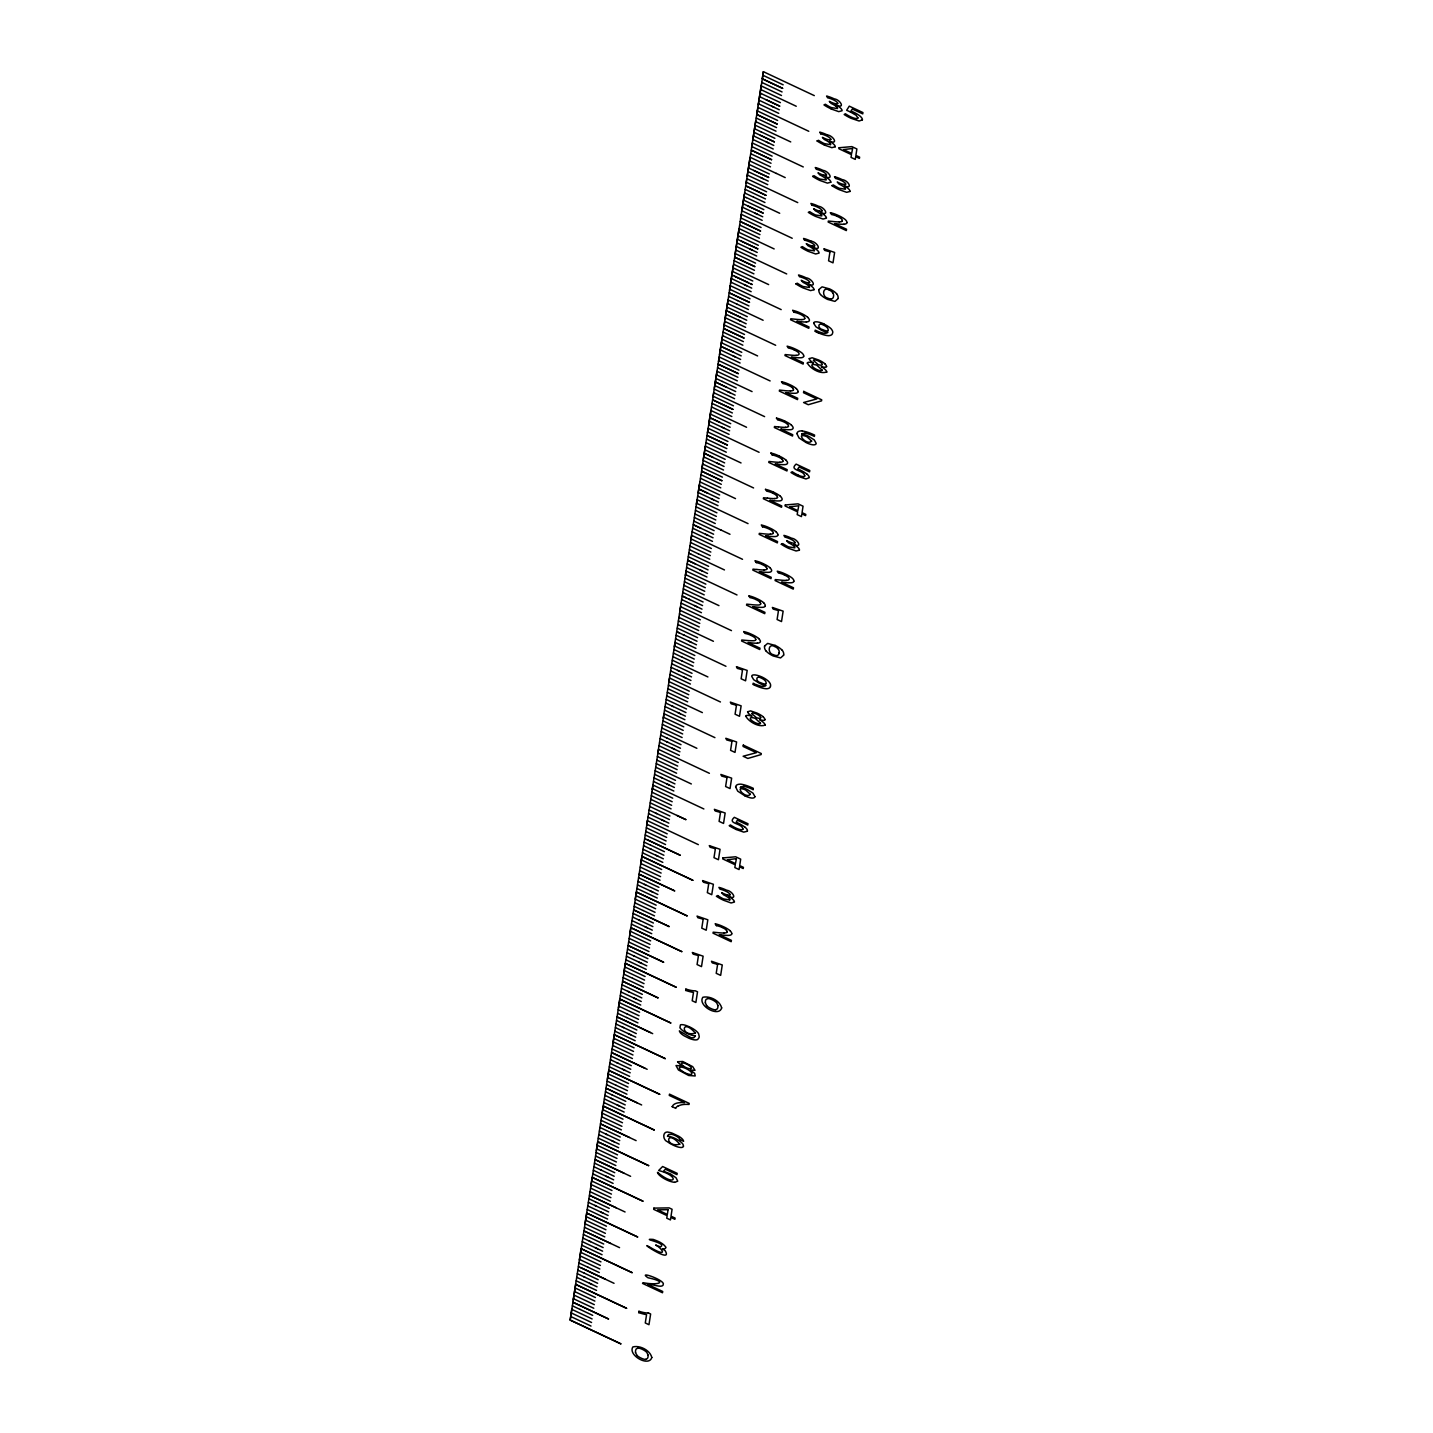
<?xml version="1.0" encoding="UTF-8"?>
<svg xmlns="http://www.w3.org/2000/svg" width="1433" height="1433" viewBox="0 0 1433 1433"><rect width="100%" height="100%" fill="white"/><g stroke="black" fill="none" stroke-linecap="round" stroke-linejoin="round"><path stroke-width="1.5" d="M683.487 1146.078L683.039 1144.394A10.085 3.081 26.9 0 0 681.821 1142.889A10.783 3.296 26.9 0 0 679.923 1141.277A9.135 2.776 26.9 0 0 676.806 1139.307A10.085 3.063 26.9 0 0 670.859 1136.817A9.726 2.973 26.9 0 0 667.42 1136.351L668.566 1134.488L671.737 1134.327A6.037 1.845 26.9 0 1 678.561 1137.677A8.204 2.508 26.9 0 1 679.833 1139.557M760.368 723.11L755.245 718.363A7.183 2.185 26.9 0 0 750.247 718.327A5.911 1.809 26.9 0 0 755.084 722.608A5.732 1.755 26.9 0 0 760.583 723.199M821.951 369.983L816.846 365.236A7.183 2.185 26.9 0 0 811.83 365.218A5.911 1.809 26.9 0 0 816.667 369.481A5.732 1.755 26.9 0 0 822.166 370.09M813.729 323.392L815.968 326.831L821.485 330.271A8.956 2.723 26.9 0 0 827.916 332.259A16.444 5.015 26.9 0 1 825.139 333.244M754.94 796.641L752.97 793.112L747.166 789.458A9.261 2.83 26.9 0 0 740.467 787.434M745.841 716.375C749.119 721.981 758.935 727.534 764.989 725.116M807.424 363.248C810.702 368.854 820.518 374.407 826.572 371.989M735.541 786.735L737.726 791.159L744.945 795.87M796.838 433.518L799.023 437.943L806.26 442.654A10.21 3.117 26.9 0 0 813.102 444.857A12.843 3.923 26.9 0 0 816.183 443.388L814.266 439.895L808.481 436.223A9.744 2.973 26.9 0 0 801.764 434.217M742.885 829.008C742.007 822.757 726.728 824.118 734.323 817.329L747.972 823.742L747.757 825.068L737.368 820.178L736.204 822.255M804.683 475.81C803.806 469.54 788.49 470.92 796.121 464.113L809.77 470.526L809.555 471.869L799.166 466.979L797.787 468.949L799.775 469.827A12.27 3.744 26.9 0 1 806.779 473.983M857.848 117.846L856.128 115.285L850.271 111.899M753.149 789.547L753.292 788.329A18.969 5.786 26.9 0 0 740.986 784.173A22.05 6.717 26.9 0 0 735.81 786.86M581.117 1248.68L579.362 1259.965M597.74 1141.994L592.259 1177.389L643.148 1201.284L592.259 1177.424L584.897 1224.301M592.151 1177.353L590.754 1186.417M637.613 1236.948L586.742 1213.07L573.164 1300.018M630.807 927.67L629.75 934.531M647.465 820.751L635.267 898.849M692.838 880.274L641.948 856.379L640.802 863.185M646.659 825.265L647.376 820.661M636.431 892.078L687.303 915.974L636.431 892.043L623.892 972.416M652.176 789.601L658.481 749.638M657.711 753.937L663.998 713.974M663.228 718.255L669.516 678.311M668.745 682.592L675.05 642.629M674.28 646.928L680.568 606.965M679.797 611.264L686.085 571.301M685.314 575.582L691.602 535.637M690.831 539.919L702.689 464.059M696.366 504.255L697.065 499.651M701.883 468.591L713.688 392.964M707.4 432.909L708.117 428.306L759.096 452.291M712.918 397.246L719.223 357.283M718.452 361.582L724.74 321.619M723.97 325.918L730.257 285.955M729.487 290.236L735.774 250.291M735.004 254.572L741.309 214.61M740.539 218.909L746.826 178.946M746.056 183.245L752.343 143.282M751.573 147.563L757.86 107.618M757.896 107.385L756.749 114.156M763.431 71.74L762.266 78.493M596.271 1150.753L603.257 1106.33M601.806 1115.089L608.774 1070.648M607.323 1079.425L614.309 1034.984M612.84 1043.743L619.826 999.32M618.357 1008.08L625.343 963.657M698.14 492.791L699.501 483.978M703.298 459.366L705.358 446.147M708.833 423.702L710.875 410.465L746.557 427.267M714.351 388.038L716.733 372.634M719.509 354.65L722.25 336.97M725.044 318.986L727.785 301.288M730.561 283.322L733.302 265.624M736.078 247.658L738.819 229.961M741.595 211.977L744.336 194.297M747.13 176.313L749.871 158.615M752.647 140.649L755.728 120.766M758.164 104.985L761.245 85.12M570.316 1319.148L575.726 1284.165M571.821 1308.759L570.173 1320.044L621.062 1343.939L570.065 1320.044M763.395 71.955L757.914 107.35L808.785 131.281M685.691 990.454L685.888 989.2M638.778 1312.664L638.975 1311.392M752.988 684.455L753.185 683.219A9.995 3.045 26.9 0 0 754.51 683.846L754.869 684.007M815.019 331.381L815.216 330.145A9.995 3.045 26.9 0 0 816.541 330.772L818.153 331.471A11.446 3.493 26.9 0 0 825.39 333.423M695.363 1036.095L693.769 1037.797L691.172 1037.779L679.332 1030.936L680.388 1032.888A8.329 2.544 26.9 0 0 684.24 1035.88L689.058 1038.298A10.497 3.188 26.9 0 0 695.668 1039.928L696.599 1039.839A16.068 4.89 26.9 0 0 697.746 1039.409L698.928 1037.868A53.003 16.157 26.9 0 0 699.214 1036.435L698.605 1033.748A12.736 3.887 26.9 0 0 697.728 1032.512A10.801 3.296 26.9 0 0 689.578 1026.888L686.676 1025.688A9.619 2.938 26.9 0 0 684.132 1024.935A10.694 3.26 26.9 0 0 682.627 1024.685A10.282 3.135 26.9 0 0 680.406 1024.882L679.941 1027.748A9.995 3.045 26.9 0 0 681.141 1029.234A10.55 3.224 26.9 0 0 683.022 1030.846A9.1 2.776 26.9 0 0 686.138 1032.817A10.497 3.206 26.9 0 0 687.947 1033.73A9.476 2.884 26.9 0 0 695.381 1035.719M830.585 144.643L824.333 143.64M729.827 899.942L723.558 898.939A12.664 3.851 26.9 0 1 717.718 895.571M838.18 298.548L834.973 301.396L827.558 299.407A9.386 2.866 26.9 0 1 820.607 294.589M783.779 655.096L780.573 657.926L773.157 655.956A9.386 2.866 26.9 0 1 766.207 651.137M818.834 289.591L822.058 286.851L829.528 288.875A9.297 2.83 26.9 0 1 836.514 293.658M764.452 646.14L767.658 643.399L775.128 645.405M824.333 145.02L831.839 147.671L835.206 146.775M830.782 182.224L827.414 183.119L819.909 180.468A15.584 4.747 26.9 0 1 812.636 176.402M813.998 289.699L810.63 290.594L803.125 287.943A15.584 4.747 26.9 0 1 795.87 283.877M850.02 191.413L846.67 192.327L839.147 189.658A15.584 4.747 26.9 0 1 831.892 185.609M799.381 550.218L796.067 550.971L788.544 548.32A15.584 4.747 26.9 0 1 781.29 544.253M862.469 119.853L859.101 120.999L851.095 118.312A16.229 4.944 26.9 0 1 844.162 114.497L845.416 113.78A13.488 4.102 26.9 0 0 851.13 117.022A7.272 2.221 26.9 0 0 858.045 117.936M747.453 831.212L743.745 832.125L736.132 829.492M809.376 358.608L812.171 357.784L818.548 359.952A10.067 3.063 26.9 0 1 824.871 363.713M747.793 711.735L750.587 710.893L756.964 713.061A10.067 3.063 26.9 0 1 763.287 716.822M852.617 148.566L851.65 153.421L843.482 149.587L852.456 148.495M736.419 858.743L735.451 863.597L727.283 859.764L736.257 858.672M817.132 140.936L818.512 140.273A12.664 3.851 26.9 0 0 824.333 143.605M812.708 176.384L814.087 175.722A12.664 3.851 26.9 0 0 819.909 179.053L826.178 180.003A5.983 1.827 26.9 0 0 824.674 177.728A8.598 2.615 26.9 0 0 819.837 174.933L817.992 172.82L819.945 173.733A8.096 2.472 26.9 0 0 823.939 175.166M831.946 185.591L833.343 184.929A12.664 3.851 26.9 0 0 839.147 188.26L845.434 189.21A5.983 1.827 26.9 0 0 843.93 186.935A8.598 2.615 26.9 0 0 839.093 184.123L837.248 182.027L839.201 182.94A8.096 2.472 26.9 0 0 843.195 184.355M795.924 283.859L797.303 283.197A12.664 3.851 26.9 0 0 803.125 286.546L809.412 287.478A5.983 1.827 26.9 0 0 807.907 285.203A8.598 2.615 26.9 0 0 803.071 282.408L801.226 280.295L803.161 281.208A8.096 2.472 26.9 0 0 807.155 282.641M781.343 544.235L782.723 543.573A12.664 3.851 26.9 0 0 788.544 546.904L794.831 547.854A5.983 1.827 26.9 0 0 793.327 545.579A8.598 2.615 26.9 0 0 788.49 542.785L786.645 540.671L788.58 541.584A8.096 2.472 26.9 0 0 792.592 543.017A5.105 1.558 26.9 0 0 794.778 542.659M717.736 895.571L716.357 896.234A15.584 4.747 26.9 0 0 723.558 900.246L731.081 902.969L734.43 902.074A8.688 2.651 26.9 0 0 728.752 896.485M715.569 1009.763L717.27 1008.922A48.883 14.885 26.9 0 0 717.897 1005.536M789.655 506.798L798.772 505.795L797.823 510.65L789.655 506.816M707.884 998.55L706.2 999.249A45.48 13.864 26.9 0 0 705.43 1002.849M638.025 1348.131L636.342 1348.829A45.48 13.864 26.9 0 0 635.571 1352.412M831.05 299.031L832.036 298.798A29.054 8.849 26.9 0 0 833.487 296.398A28.445 8.67 26.9 0 0 832.985 292.959M645.71 1359.344L647.411 1358.502A48.883 14.885 26.9 0 0 648.038 1355.116M674.603 1182.386L677.737 1181.186L676.071 1177.801L670.501 1173.914L663.407 1171.263L665.431 1169.221L676.967 1174.63L677.182 1173.34L662.619 1166.516L658.643 1170.528C680.084 1175.776 676.125 1187.885 657.729 1172.516M796.999 321.297L799.596 321.583A53.97 16.444 26.9 0 0 806.457 321.977M785.696 392.606L788.293 392.893M777.743 464.256L775.146 463.97L787.165 469.648L786.95 470.973L768.787 462.447L768.948 461.462L772.871 461.856A78.385 23.877 26.9 0 0 780.018 462.322M772.333 500.565L769.736 500.278L781.737 505.956L781.54 507.282L763.377 498.756L763.52 497.77L767.461 498.147M768.124 536.175L765.527 535.888L777.528 541.567L777.331 542.892L759.168 534.366L759.311 533.381L763.252 533.757A78.385 23.877 26.9 0 0 770.399 534.24M752.916 606.678L755.513 606.947A53.97 16.444 26.9 0 0 762.374 607.341A16.121 4.908 26.9 0 0 765.329 605.801M719.384 934.692L721.981 934.979A53.97 16.444 26.9 0 0 728.842 935.373A16.121 4.908 26.9 0 0 731.797 933.832M778.441 426.927L774.501 426.532L774.357 427.518L792.521 436.044L792.718 434.718L780.698 429.076L783.296 429.327A53.97 16.444 26.9 0 0 790.174 429.721A16.121 4.908 26.9 0 0 793.112 428.18A10.138 3.081 26.9 0 0 791.321 425.064M756.929 569.528L753.006 569.134L752.844 570.119L771.008 578.645L771.223 577.32L759.203 571.677L761.801 571.928A53.97 16.444 26.9 0 0 768.661 572.322A16.121 4.908 26.9 0 0 771.617 570.782A10.138 3.081 26.9 0 0 769.808 567.665M836.353 105.182C845.864 109.177 840.06 99.432 834.239 98.859A14.76 4.496 26.9 0 0 826.59 96.047L827.611 97.802A11.106 3.385 26.9 0 1 833.021 99.647A5.23 1.594 26.9 0 1 837.947 103.552M820.679 212.586C830.209 216.58 824.369 206.854 818.565 206.28A14.76 4.496 26.9 0 0 810.917 203.45L811.92 205.206M813.299 247.533C822.793 251.527 816.989 241.783 811.185 241.21M728.698 896.521C738.228 900.515 732.388 890.789 726.585 890.198A14.76 4.496 26.9 0 0 718.936 887.385L719.957 889.123A11.106 3.385 26.9 0 1 725.367 890.986A5.23 1.594 26.9 0 1 730.293 894.873M818.279 332.832L817.043 332.313M755.89 684.455L756.122 684.544A11.446 3.493 26.9 0 0 763.359 686.497M679.941 1139.611L683.648 1141.205L682.896 1139.683A8.562 2.615 26.9 0 0 678.669 1136.226L672.059 1133.127A9.798 2.991 26.9 0 0 669.211 1132.339C662.404 1130.118 662.189 1139.772 667.456 1141.743A10.138 3.081 26.9 0 0 670.16 1143.552L673.385 1145.254A10.228 3.117 26.9 0 0 681.678 1147.475A13.04 3.977 26.9 0 0 683.469 1146.078M744.981 827.181A12.27 3.744 26.9 0 0 737.977 823.061L736.777 822.506M754.904 685.332L756.248 685.905A15.781 4.818 26.9 0 0 766.798 688.771A23.949 7.29 26.9 0 0 770.524 686.228M829.17 290.003C822.363 285.991 821.682 297.15 827.826 298.171A4.514 1.379 26.9 0 0 831.068 299.031M774.787 646.552C767.998 642.521 767.282 653.717 773.426 654.72A4.514 1.379 26.9 0 0 776.686 655.58L777.635 655.347A29.054 8.849 26.9 0 0 779.086 652.946M831.212 107.618L837.499 108.532A5.983 1.827 26.9 0 0 835.994 106.257M816.505 332.062L815.52 331.614M754.475 685.135L753.489 684.687M831.212 108.98L838.735 111.631L842.085 110.735A8.688 2.651 26.9 0 0 836.406 105.146M849.984 111.756L846.652 110.287L849.285 106.149L862.935 112.562L862.738 113.888L852.33 109.015L850.969 110.986L852.957 111.864A12.27 3.744 26.9 0 1 859.943 116.001A10.425 3.171 26.9 0 1 862.326 119.781M782.06 91.945L761.765 82.38M781.504 95.509L761.228 85.944M760.672 89.509L796.246 106.257M761.407 93.682L760.117 93.073L780.412 102.639M759.562 96.656L779.857 106.203L765.956 99.647M771.724 106.185L779.301 109.786M776.543 127.609L756.248 118.043M775.987 131.173L755.693 121.608M755.155 125.19L790.729 141.921M754.6 128.755L760.977 131.782M754.045 132.32L774.339 141.885M766.207 141.849L773.784 145.45M771.026 163.272L750.731 153.725M770.47 166.855L750.176 157.29M749.62 160.854L776.328 173.429M776.346 173.393L785.212 177.602M749.065 164.419L769.36 173.984M748.528 167.983L768.822 177.513L753.633 170.42M760.672 177.513L768.249 181.113M765.491 198.954L745.214 189.389M753.579 197.145L764.935 202.519M744.103 196.518L746.342 197.611M779.695 213.266L746.36 197.575M743.548 200.083L763.843 209.648M742.993 203.647L763.287 213.177L748.116 206.083M755.155 213.195L762.732 216.777M759.974 234.618L739.679 225.053M759.418 238.183L739.141 228.617M738.586 232.182L774.16 248.93M738.031 235.746L758.326 245.312M737.476 239.329L757.77 248.84M741.309 241.156L757.77 248.876M749.638 248.858L757.215 252.459M754.457 270.282L734.162 260.716M753.901 273.846L733.606 264.281M733.069 267.864L768.643 284.594M732.514 271.428L752.791 280.993M731.958 274.993L748.456 282.731M734.52 276.229L752.235 284.558L750.982 283.913M744.121 284.522L751.698 288.123M737.565 300.572L748.94 305.946M737.01 304.154L748.384 309.528M727.534 303.527L763.126 320.276M726.979 307.092L747.274 316.657M726.441 310.656L740.413 317.212M728.985 311.892L746.718 320.222M738.586 320.186L746.163 323.786M743.405 341.627L723.128 332.062M742.849 345.192L722.572 335.627M722.017 339.191L757.609 355.939M721.462 342.756L741.757 352.321M720.906 346.32L733.624 352.285M722.196 346.965L741.201 355.886M733.069 355.868L740.646 359.45M737.888 377.291L717.593 367.726M737.332 380.856L717.055 371.29M716.5 374.855L752.074 391.603M715.945 378.419L722.322 381.465M727.552 391.531L735.129 395.132M732.37 412.955L712.076 403.389M731.815 416.519L711.52 406.954M710.428 414.101L730.705 423.666M709.872 417.666L720.047 422.448M709.872 417.702L730.149 427.231M722.017 427.195L729.612 430.796M726.836 448.619L706.559 439.071M726.298 452.201L706.003 442.636M705.448 446.2L741.04 462.949M704.893 449.765L725.188 459.33M716.5 462.859L724.077 466.459M721.318 484.3L701.042 474.735M720.763 487.865L700.486 478.3M699.931 481.864L735.505 498.612M699.376 485.429L705.753 488.456M710.983 498.541L718.56 502.123M715.801 519.964L695.507 510.399M715.246 523.529L694.969 513.963M694.414 517.528L721.121 530.12M721.121 530.085L729.988 534.276M693.859 521.093L714.136 530.658M700.952 528.293L693.303 524.711L713.598 534.222M705.466 534.204L713.043 537.805M710.284 555.628L689.99 546.063M698.355 553.819L709.729 559.192M688.879 553.21L691.136 554.302M724.471 569.94L691.136 554.266M688.342 556.774L708.619 566.34M692.891 562.739L687.786 560.339L695.435 563.957M699.931 569.868L707.526 573.469M704.749 591.292L684.472 581.744M704.212 594.874L683.917 585.309M683.362 588.873L718.954 605.622M682.807 592.438L703.101 602.003M686.102 597.812L682.269 596.003L689.9 599.639M694.414 605.532L701.991 609.132M699.232 626.973L678.955 617.408M698.677 630.538L678.4 620.973M677.845 624.537L713.419 641.285M677.29 628.102L697.584 637.667M679.296 632.867L676.734 631.666L684.383 635.303M688.897 641.214L696.474 644.796M682.341 657.263L693.715 662.637M681.786 660.828L693.16 666.202M672.328 660.201L707.902 676.949M671.772 663.766L692.049 673.331M671.217 667.348L678.866 670.966M683.38 676.878L690.957 680.478M688.198 698.301L667.903 688.736M687.643 701.865L667.348 692.3M666.793 695.883L702.385 712.613M666.255 699.447L686.532 709.013M665.7 703.012L673.349 706.63M677.845 712.541L685.422 716.142M682.663 733.965L662.386 724.417M682.126 737.547L661.831 727.982M661.276 731.546L696.868 748.295M660.72 735.111L667.097 738.138M660.165 738.676L667.814 742.312M672.328 748.205L679.905 751.806M677.146 769.646L656.869 760.081M676.591 773.211L656.314 763.646M655.759 767.21L691.333 783.958M655.203 770.775L675.498 780.34M654.648 774.339L662.297 777.976M666.811 783.887L674.388 787.469M671.629 805.31L651.334 795.745M671.074 808.875L650.779 799.309M650.242 802.874L685.816 819.622M676.949 815.431L685.816 819.586M649.686 806.439L669.963 816.004M649.131 810.021L656.78 813.639M661.294 819.551L668.871 823.151M666.112 840.974L645.817 831.409M665.557 844.539L645.262 834.973M644.707 838.556L680.299 855.286L646.964 839.613M644.169 842.12L650.546 845.148M643.614 845.685L651.263 849.303M655.759 855.214L663.336 858.815M660.577 876.638L640.3 867.09M660.022 880.22L639.745 870.655M639.19 874.22L674.782 890.932L639.19 874.255M638.634 877.784L658.929 887.349M638.079 881.349L645.728 884.985M650.242 890.878L657.819 894.479M655.06 912.319L634.765 902.754M643.148 910.51L654.505 915.884M633.117 913.448L653.412 923.013M632.562 917.013L640.211 920.649M644.725 926.56L652.302 930.142M649.543 947.983L629.248 938.418M648.988 951.548L628.693 941.983M627.6 949.112L647.877 958.677M627.045 952.694L634.694 956.313M639.208 962.224L646.785 965.824M632.652 978.273L644.026 983.647M643.471 987.212L623.176 977.646M622.065 984.793L642.36 994.359M621.528 988.358L629.177 991.976M633.673 997.887L641.25 1001.488M627.135 1013.937L638.491 1019.311M626.579 1017.502L637.936 1022.893M650.475 1032.548L617.104 1016.893L652.696 1033.641M616.548 1020.457L636.843 1030.022M615.993 1024.022L623.642 1027.658M628.156 1033.551L635.733 1037.152M632.974 1054.993L612.679 1045.427M632.419 1058.557L612.142 1048.992M644.957 1068.23L611.586 1052.556L647.161 1069.305M611.031 1056.121L631.326 1065.686M610.476 1059.686L618.125 1063.322M622.639 1069.233L630.215 1072.815M616.083 1085.283L627.457 1090.656M626.902 1094.221L606.607 1084.656M637.201 1102.855L606.069 1088.22L641.644 1104.968M605.514 1091.785L611.891 1094.83M604.959 1095.367L612.607 1098.986M617.121 1104.897L624.698 1108.497M621.922 1126.32L601.645 1116.755M621.385 1129.885L601.09 1120.319M600.534 1123.902L629.463 1137.48M600.534 1123.938L636.127 1140.632M599.979 1127.466L620.274 1137.032M599.442 1131.031L607.09 1134.649M611.586 1140.561L619.163 1144.161M616.405 1161.984L596.128 1152.437M615.85 1165.566L595.573 1156.001M623.946 1173.143L595.017 1159.566L630.61 1176.314M594.462 1163.13L614.757 1172.696M593.907 1166.695L601.555 1170.331M606.069 1176.224L613.646 1179.825M610.888 1197.666L590.593 1188.1M610.333 1201.23L590.056 1191.665M616.208 1207.804L589.482 1195.265L625.075 1211.978M588.945 1198.794L595.322 1201.821M588.39 1202.359L596.038 1205.995M600.552 1211.906L608.129 1215.489M605.371 1233.329L585.076 1223.764M604.816 1236.894L584.521 1227.329M583.965 1230.893L619.558 1247.641M583.965 1230.929L610.691 1243.486M583.41 1234.494L603.705 1244.023M582.873 1238.04L590.521 1241.659M595.017 1247.57L602.612 1251.17M599.836 1268.993L579.559 1259.428M587.924 1267.184L599.299 1272.558M578.448 1266.575L614.041 1283.305M577.893 1270.175L584.288 1273.167M577.356 1273.704L584.986 1277.322M589.5 1283.234L597.077 1286.834M594.319 1304.657L574.042 1295.11M593.764 1308.239L573.469 1298.71M572.376 1305.839L580.025 1309.422M571.821 1309.368L592.116 1318.933M763.323 71.65L814.302 95.617M762.875 75.25L783.17 84.816M759.006 100.22L774.232 107.403M758.469 103.785L778.746 113.35M757.358 110.914L777.635 120.479M760.977 131.746L774.877 138.32M760.421 135.311L774.339 141.849M753.489 135.884L768.715 143.067M752.934 139.449L773.229 149.014M752.379 143.013L803.268 166.945M751.841 146.578L772.118 156.143M747.972 171.548L763.198 178.731M747.417 175.113L767.712 184.678M746.862 178.677L797.751 202.608M746.306 182.26L766.601 191.807M766.046 195.354L745.769 185.824L766.046 195.39M744.658 192.953L753.561 197.181M742.455 207.212L757.681 214.413M741.9 210.794L762.177 220.342M741.345 214.359L792.216 238.272M740.789 217.923L761.084 227.489M736.92 242.893L752.146 250.076M736.365 246.458L756.66 256.023M735.828 250.023L786.699 273.954M735.272 253.587L755.549 263.153M734.717 257.152L755.012 266.681L734.717 257.188M731.403 278.557L746.629 285.74M730.848 282.122L751.143 291.687M730.293 285.686L781.182 309.618M729.755 289.251L750.032 298.816M796.999 321.332L809 326.975L808.803 328.3L790.64 319.774L790.783 318.789L794.724 319.165A78.385 23.877 26.9 0 0 801.871 319.649M749.495 302.345L729.2 292.816L749.477 302.381M728.645 296.398L737.565 300.608M728.089 299.963L737.01 304.19M725.886 314.221L741.112 321.404M725.331 317.786L745.626 327.351M724.776 321.35L775.665 345.281M724.22 324.933L744.515 334.48M720.369 349.885L735.595 357.086M719.814 353.467L740.091 363.015M719.259 357.032L770.13 380.945M718.703 360.597L738.998 370.162M785.696 392.642L797.697 398.284L797.5 399.61L779.337 391.084L779.498 390.098L783.421 390.493A78.385 23.877 26.9 0 0 790.568 390.958M718.148 364.161L738.443 373.691L718.148 364.197M722.322 381.429L736.222 387.985M726.836 387.376L715.389 382.002L735.684 391.549M714.834 385.567L730.06 392.749M714.279 389.131L734.574 398.696M713.741 392.696L764.613 416.627M713.186 396.26L733.463 405.826M709.317 421.23L724.543 428.413M708.762 424.795L729.057 434.36M707.669 431.924L727.946 441.489M713.258 457.521L704.355 453.33L724.632 462.895M703.8 456.894L719.026 464.077M703.245 460.459L723.522 470.024M702.689 464.023L753.579 487.954M702.134 467.606L722.429 477.153M705.77 488.42L719.671 494.994M707.741 493.185L698.82 488.993L719.115 498.559M698.265 492.558L713.509 499.759M697.728 496.14L718.005 505.688M697.172 499.705L748.044 523.618M696.617 503.27L716.912 512.835M696.062 506.834L716.357 516.399M692.748 528.24L707.974 535.423M692.193 531.804L712.488 541.369M691.655 535.369L742.527 559.3M691.1 538.933L711.377 548.499M690.545 542.498L710.822 552.063M689.434 549.627L698.355 553.855M694.163 563.33L708.063 569.904M687.231 563.903L702.457 571.086M686.676 567.468L706.971 577.033M686.12 571.033L737.01 594.964M685.565 574.597L705.86 584.162M752.916 606.696L764.935 612.339L764.72 613.664L746.557 605.138L746.718 604.153L750.641 604.547A78.385 23.877 26.9 0 0 757.788 605.013A13.703 4.174 26.9 0 0 760.798 603.866M685.028 578.162L705.305 587.727M688.646 598.994L702.546 605.568M681.714 599.567L696.94 606.75M681.159 603.132L701.436 612.697M680.603 606.696L731.475 630.627M680.048 610.279L700.343 619.826M679.493 613.843L699.788 623.409M683.129 634.676L697.029 641.232M676.179 635.231L691.423 642.432M675.642 638.813L695.919 648.361M675.086 642.378L725.958 666.291M674.531 645.943L694.826 655.508M673.976 649.507L694.271 659.073M673.42 653.072L682.341 657.299M672.865 656.636L681.786 660.864M677.594 670.339L691.512 676.895M670.662 670.913L685.888 678.096M670.107 674.477L690.401 684.043M669.569 678.042L720.441 701.973M669.014 681.606L689.291 691.172M668.459 685.171L688.736 694.736M672.077 706.003L685.977 712.577M665.145 706.612L680.37 713.759M664.59 710.141L684.884 719.706M664.034 713.706L714.924 737.637M663.479 717.27L683.774 726.836M662.942 720.835L683.219 730.4M667.115 738.102L681.015 744.676M666.56 741.667L680.46 748.241M659.61 742.276L674.853 749.423M659.073 745.805L679.349 755.37M658.517 749.369L709.389 773.301M657.962 752.952L678.257 762.499M657.407 756.517L677.702 766.082M661.043 777.349L674.943 783.905M654.093 777.94L669.336 785.105M653.555 781.487L673.832 791.034M703.872 808.964L653 785.051L647.465 820.715L698.355 844.646M652.445 788.616L672.722 798.181M651.89 792.18L672.184 801.746M655.508 813.013L669.426 819.569M648.576 813.622L663.801 820.769M648.021 817.15L668.315 826.716M646.928 824.28L667.205 833.845M646.373 827.844L666.65 837.409M650.546 845.112L664.446 851.686M649.991 848.676L663.891 855.25M643.059 849.285L658.284 856.432M642.503 852.814L662.798 862.379M641.948 856.415L692.838 880.31M641.393 859.943L661.688 869.509M640.856 863.508L661.132 873.073M644.474 884.34L658.374 890.914M637.524 884.949L652.767 892.096M636.986 888.478L657.263 898.043M635.876 895.625L656.171 905.172M719.384 934.728L731.403 940.37L731.188 941.696L713.025 933.17L713.186 932.184L717.109 932.561A78.385 23.877 26.9 0 0 724.256 933.044M635.321 899.19L655.615 908.755M634.228 906.319L643.13 910.546M638.957 920.022L652.857 926.578M632.007 920.613L647.232 927.778M631.469 924.16L651.746 933.707M630.359 931.289L650.636 940.854M629.804 934.853L650.098 944.419M633.422 955.686L647.322 962.242M626.49 956.295L641.715 963.442M625.934 959.823L646.229 969.389M624.842 966.953L645.119 976.518M624.286 970.517L644.563 980.082M623.731 974.082L632.652 978.309M627.905 991.349L641.805 997.923M620.973 991.958L636.198 999.106M620.417 995.487L640.712 1005.052M619.307 1002.616L639.602 1012.182M618.769 1006.181L639.046 1015.746M618.214 1009.763L627.117 1013.973M617.659 1013.328L626.561 1017.537M622.388 1027.013L636.288 1033.587M615.438 1027.622L630.681 1034.769M614.9 1031.151L635.177 1040.716M613.79 1038.298L634.085 1047.845M613.234 1041.863L633.529 1051.428M616.871 1062.695L630.771 1069.251M609.921 1063.286L625.146 1070.451M609.365 1066.833L629.66 1076.38M684.222 1102.443L669.283 1095.421L669.48 1094.131L689.201 1103.392L689.04 1104.449A51.875 15.799 26.9 0 0 677.952 1106.276M608.273 1073.962L628.55 1083.527M672.095 1106.634L675.785 1108.372A42.865 13.058 26.9 0 1 677.666 1106.115M607.717 1077.526L628.012 1087.092M607.162 1081.091L616.083 1085.318M611.891 1094.794L625.791 1101.35M611.336 1098.359L625.236 1104.915M604.404 1098.968L619.629 1106.115M603.848 1102.496L624.143 1112.062M602.756 1109.626L623.033 1119.191M602.2 1113.19L622.477 1122.755M605.819 1134.022L619.719 1140.596M598.869 1134.631L614.112 1141.779M598.331 1138.16L618.626 1147.726M597.221 1145.289L617.516 1154.855M596.665 1148.854L616.96 1158.419M600.302 1169.686L614.202 1176.26M593.352 1170.295L608.595 1177.442M592.814 1173.824L613.091 1183.389M591.704 1180.971L611.998 1190.518M591.148 1184.536L611.443 1194.101M595.322 1201.785L609.222 1208.359M594.785 1205.368L608.685 1211.924M587.835 1205.959L603.06 1213.124M587.279 1209.506L607.574 1219.053M586.724 1213.106L637.613 1236.984M586.187 1216.635L606.464 1226.2M585.631 1220.2L605.926 1229.765M589.25 1241.032L603.15 1247.588M582.317 1241.641L597.543 1248.788M581.762 1245.17L602.057 1254.735M580.67 1252.299L600.946 1261.864M647.734 1284.452L662.691 1291.473L662.494 1292.763L642.593 1283.431A7.72 2.347 26.9 0 1 643.148 1282.696C657.854 1285.598 669.068 1282.177 648.038 1277.77C637.201 1270.552 662.494 1279.185 663.372 1283.771C663.622 1288.912 653.645 1284.326 650.045 1284.613A15.458 4.711 26.9 0 0 647.716 1284.434M580.114 1255.863L600.391 1265.429M579.004 1263.028L587.924 1267.22M580.705 1267.632L605.174 1279.114M584.288 1273.131L598.188 1279.705M583.733 1276.696L597.633 1283.269M576.783 1277.305L592.026 1284.452M648.253 1312.879L650.636 1314.007L648.97 1324.701L645.28 1322.964L646.57 1314.634A26.17 7.971 26.9 0 1 638.742 1312.61M576.245 1280.833L596.522 1290.399M575.135 1287.962L595.429 1297.528M574.579 1291.527L594.874 1301.092M580.025 1309.386L592.671 1315.369M571.265 1312.933L591.56 1322.498M570.728 1316.497L591.005 1326.062M827.36 134.899C833.343 135.651 838.932 145.073 829.474 141.204A8.688 2.651 26.9 0 1 835.242 146.793M655.723 1245.062C661.383 1247.856 668.62 1257.511 652.911 1248.931C631.326 1236.088 674.191 1266.002 665.109 1250.615C658.786 1246.531 665.199 1250.83 665.987 1247.337C663.121 1243.092 657.908 1241.103 653.287 1239.438C639.243 1238.47 667.706 1242.93 660.559 1246.8A8.365 2.544 26.9 0 1 656.027 1245.187M706.648 1005.59L705.323 1002.795M636.789 1355.152L635.464 1352.376M792.771 310.406L793.972 312.215M776.489 418.149L777.689 419.959A11.249 3.421 26.9 0 1 783.564 421.786A5.875 1.791 26.9 0 1 787.613 424.293M770.918 453.079L772.136 454.888M765.509 489.387L766.709 491.179A11.249 3.421 26.9 0 1 772.584 493.006M762.499 526.807L761.299 524.997A14.42 4.389 26.9 0 1 769.485 527.863A10.389 3.171 26.9 0 1 776.274 531.912M756.194 562.56L754.976 560.751A14.42 4.389 26.9 0 1 763.162 563.617M743.745 631.631L744.945 633.422A11.249 3.421 26.9 0 1 750.82 635.249M716.375 925.611L715.157 923.801A14.42 4.389 26.9 0 1 723.36 926.667A10.389 3.171 26.9 0 1 730.149 930.716M820.715 133.824L819.748 132.141A14.76 4.496 26.9 0 1 827.343 134.953M834.579 176.778L835.546 178.48A11.106 3.385 26.9 0 1 840.956 180.325A5.23 1.594 26.9 0 1 845.882 184.23M804.54 240.135L803.573 238.451A14.76 4.496 26.9 0 1 811.168 241.263M752.056 713.903L756.534 717.736A6.449 1.97 26.9 0 0 760.708 717.682M717.969 1005.572L716.661 1002.795A6.144 1.863 26.9 0 0 707.705 998.425M648.11 1355.134L646.802 1352.358A6.144 1.863 26.9 0 0 637.846 1347.987M813.622 360.597L818.118 364.609A6.449 1.97 26.9 0 0 822.291 364.555A5.195 1.576 26.9 0 0 818.261 360.883A5.087 1.558 26.9 0 0 813.425 360.507M674.459 1182.279A10.909 3.314 26.9 0 1 664.016 1178.535A10.909 3.314 26.9 0 1 657.46 1172.409M672.256 1106.706A47.253 14.402 26.9 0 1 684.508 1102.676M648.433 1313.004A20.94 6.377 26.9 0 1 638.867 1311.231M645.907 1359.487A6.305 1.917 26.9 0 1 636.574 1355.116M715.766 1009.907A6.305 1.917 26.9 0 1 706.433 1005.536M685.78 989.021A20.94 6.377 26.9 0 0 695.327 990.812L697.531 991.797L695.883 1002.491L692.193 1000.771L693.482 992.424A26.17 7.971 26.9 0 1 685.655 990.4M722.25 927.527A5.875 1.791 26.9 0 1 726.298 929.945M716.41 925.646A11.249 3.421 26.9 0 1 722.25 927.438M726.209 929.927A6.807 2.078 26.9 0 1 727.086 931.79M727.265 931.88A13.703 4.174 26.9 0 1 724.113 932.937M730.006 930.716A10.138 3.081 26.9 0 1 731.726 933.797M729.773 899.817A5.983 1.827 26.9 0 0 728.34 897.577A8.598 2.615 26.9 0 0 723.504 894.783L721.659 892.669L723.593 893.583A8.096 2.472 26.9 0 0 727.588 895.016M729.791 894.658A5.105 1.558 26.9 0 1 727.659 895.07M745.088 827.199A10.425 3.171 26.9 0 1 747.363 830.961M736.132 829.42A16.229 4.944 26.9 0 1 729.182 825.677L730.454 824.96A13.488 4.102 26.9 0 0 736.168 828.184A7.272 2.221 26.9 0 0 743.082 829.116M740.342 787.38A14.312 4.371 26.9 0 1 744.014 786.592M743.691 786.287A14.24 4.335 26.9 0 1 753.095 789.655M744.963 795.852A10.21 3.117 26.9 0 0 751.806 798.074A12.843 3.923 26.9 0 0 754.886 796.605M745.59 716.249A10.246 3.117 26.9 0 1 751.734 716.124M751.841 713.634A5.087 1.558 26.9 0 1 756.642 714.064A5.195 1.576 26.9 0 1 760.744 717.682M751.788 716.07A8.705 2.651 26.9 0 1 747.56 711.628M765.115 719.671A8.938 2.723 26.9 0 1 759.83 719.706M763.09 716.822A8.258 2.526 26.9 0 1 764.882 719.545M759.83 719.832A9.924 3.027 26.9 0 1 765.329 725.259M763.108 686.3A16.444 5.015 26.9 0 0 766.01 685.386A8.956 2.723 26.9 0 1 759.454 683.326L753.651 679.672L751.698 676.286A11.589 3.529 26.9 0 1 761.944 676.985A9.691 2.956 26.9 0 1 768.894 681.714A17.823 5.427 26.9 0 1 770.363 686.138M766.01 683.469A14.151 4.317 26.9 0 0 765.329 680.872A4.998 1.523 26.9 0 0 761.532 678.185C755.567 674.531 755.227 681.786 760.833 682.771A6.198 1.881 26.9 0 0 765.777 684.025M782.293 650.26A25.991 7.917 26.9 0 1 783.546 654.971M775.128 645.387A9.297 2.83 26.9 0 1 782.113 650.206M778.603 649.507A28.445 8.67 26.9 0 1 779.015 652.911M774.859 646.462A5.177 1.576 26.9 0 1 778.316 649.4M766.01 651.066A25.651 7.81 26.9 0 1 764.685 646.247M750.838 635.356A5.875 1.791 26.9 0 1 754.886 637.757A6.807 2.078 26.9 0 1 755.657 639.62M755.854 639.709A13.703 4.174 26.9 0 1 752.701 640.748A78.385 23.877 26.9 0 1 745.644 640.354L741.757 640.014L741.613 640.999L759.777 649.525L759.974 648.182L747.972 642.539L750.57 642.79A53.97 16.444 26.9 0 0 757.43 643.184M743.709 631.577A14.42 4.389 26.9 0 1 751.931 634.479A10.389 3.171 26.9 0 1 758.738 638.545M757.358 643.13A16.121 4.908 26.9 0 0 760.386 641.662A10.138 3.081 26.9 0 0 758.576 638.527M755.782 599.513A5.875 1.791 26.9 0 1 759.83 601.914M755.764 599.406A11.249 3.421 26.9 0 0 749.943 597.615L748.689 595.77A14.42 4.389 26.9 0 1 756.875 598.636A10.389 3.171 26.9 0 1 763.682 602.684M759.723 601.914A6.807 2.078 26.9 0 1 760.601 603.759M763.52 602.684A10.138 3.081 26.9 0 1 765.258 605.765M762.069 564.495A5.875 1.791 26.9 0 1 766.118 566.895M756.23 562.596A11.249 3.421 26.9 0 1 762.069 564.387M766.01 566.895A6.807 2.078 26.9 0 1 766.888 568.74M767.085 568.847A13.703 4.174 26.9 0 1 763.932 569.886M764.076 569.994A78.385 23.877 26.9 0 1 756.893 569.474M763.18 563.671A10.389 3.171 26.9 0 1 769.969 567.665M784.335 574.938A5.875 1.791 26.9 0 1 788.383 577.356A6.807 2.078 26.9 0 1 789.171 579.201A13.703 4.174 26.9 0 1 786.198 580.329M784.335 574.848A11.249 3.421 26.9 0 0 778.495 573.039L777.241 571.212A14.42 4.389 26.9 0 1 785.445 574.078A10.389 3.171 26.9 0 1 792.234 578.126A10.138 3.081 26.9 0 1 793.81 581.207M786.341 580.455A78.385 23.877 26.9 0 1 779.158 579.935L775.271 579.595L775.11 580.58L793.273 589.106L793.488 587.781L781.469 582.138L784.066 582.389A53.97 16.444 26.9 0 0 790.926 582.783A16.121 4.908 26.9 0 0 793.882 581.243M772.423 531.141A5.875 1.791 26.9 0 0 768.393 528.723A11.249 3.421 26.9 0 0 762.535 526.842M772.333 531.124A6.807 2.078 26.9 0 1 773.211 532.986M773.39 533.076A13.703 4.174 26.9 0 1 770.237 534.133M768.088 536.139A53.97 16.444 26.9 0 0 774.984 536.569A16.121 4.908 26.9 0 0 777.922 535.028M776.131 531.912A10.138 3.081 26.9 0 1 777.85 534.993M799.471 550.093A8.688 2.651 26.9 0 0 793.739 544.486C803.25 548.534 797.357 538.718 791.571 538.199A14.76 4.496 26.9 0 0 783.923 535.387L784.944 537.124A11.106 3.385 26.9 0 1 790.353 538.987A5.23 1.594 26.9 0 1 795.279 542.874M772.602 493.113A5.875 1.791 26.9 0 1 776.632 495.513M776.543 495.513A6.807 2.078 26.9 0 1 777.42 497.376M777.6 497.466A13.703 4.174 26.9 0 1 774.447 498.505M774.608 498.63A78.385 23.877 26.9 0 1 767.407 498.111M765.455 489.352A14.42 4.389 26.9 0 1 773.695 492.253M773.713 492.289A10.389 3.171 26.9 0 1 780.501 496.302M772.297 500.529A53.97 16.444 26.9 0 0 779.194 500.941A16.121 4.908 26.9 0 0 782.131 499.418A10.138 3.081 26.9 0 0 780.34 496.302M782.06 459.223A5.875 1.791 26.9 0 0 778.012 456.822A11.249 3.421 26.9 0 0 772.172 454.924M781.97 459.223A6.807 2.078 26.9 0 1 782.848 461.068M783.027 461.175A13.703 4.174 26.9 0 1 779.874 462.214M770.882 453.043A14.42 4.389 26.9 0 1 779.122 455.945M779.122 455.999A10.389 3.171 26.9 0 1 785.911 459.993M777.707 464.22A53.97 16.444 26.9 0 0 784.603 464.65A16.121 4.908 26.9 0 0 787.559 463.11A10.138 3.081 26.9 0 0 785.768 459.993M806.886 474.001A10.425 3.171 26.9 0 1 809.161 477.762L805.937 478.962L797.93 476.293A16.229 4.944 26.9 0 1 790.98 472.478L792.252 471.744A13.488 4.102 26.9 0 0 797.966 474.986M804.88 475.899A7.272 2.221 26.9 0 1 797.948 475.075M787.523 424.293A6.807 2.078 26.9 0 1 788.401 426.138M788.58 426.246A13.703 4.174 26.9 0 1 785.427 427.285M785.589 427.392A78.385 23.877 26.9 0 1 778.388 426.873M776.435 418.114A14.42 4.389 26.9 0 1 784.675 421.015M784.693 421.069A10.389 3.171 26.9 0 1 791.464 425.064M801.638 434.163A14.312 4.371 26.9 0 1 805.31 433.375M804.988 433.071A14.24 4.335 26.9 0 1 814.392 436.42L814.589 435.095A18.969 5.786 26.9 0 0 802.283 430.939M797.106 433.626A22.05 6.717 26.9 0 1 802.193 430.885M788.562 385.459A5.875 1.791 26.9 0 1 792.61 387.859M788.544 385.352A11.249 3.421 26.9 0 0 782.723 383.56L781.469 381.715A14.42 4.389 26.9 0 1 789.655 384.581A10.389 3.171 26.9 0 1 796.461 388.63M792.503 387.859A6.807 2.078 26.9 0 1 793.38 389.704M793.577 389.812A13.703 4.174 26.9 0 1 790.425 390.851M788.257 392.857A53.97 16.444 26.9 0 0 795.154 393.287A16.121 4.908 26.9 0 0 798.109 391.746M796.3 388.63A10.138 3.081 26.9 0 1 798.02 391.711M794.204 349.939A5.875 1.791 26.9 0 1 798.253 352.339A6.807 2.078 26.9 0 1 799.023 354.184A13.703 4.174 26.9 0 1 796.067 355.33M794.187 349.831A11.249 3.421 26.9 0 0 788.365 348.04L787.111 346.195A14.42 4.389 26.9 0 1 795.297 349.061A10.389 3.171 26.9 0 1 802.104 353.109A10.138 3.081 26.9 0 1 803.662 356.19M796.211 355.438A78.385 23.877 26.9 0 1 789.01 354.918L785.141 354.578L784.979 355.563L803.143 364.089L803.358 362.764L791.338 357.122L793.936 357.372A53.97 16.444 26.9 0 0 800.796 357.766A16.121 4.908 26.9 0 0 803.752 356.226M807.173 363.14A10.246 3.117 26.9 0 1 813.317 362.997M813.371 362.961A8.705 2.651 26.9 0 1 809.143 358.519M826.698 366.561A8.938 2.723 26.9 0 1 821.414 366.597M824.674 363.713A8.258 2.526 26.9 0 1 826.465 366.436M821.414 366.723A9.924 3.027 26.9 0 1 826.913 372.132M794.025 312.251A11.249 3.421 26.9 0 1 799.847 314.042A5.875 1.791 26.9 0 1 803.913 316.55A6.807 2.078 26.9 0 1 804.683 318.395M804.862 318.484A13.703 4.174 26.9 0 1 801.728 319.541M792.718 310.37A14.42 4.389 26.9 0 1 800.957 313.272A10.389 3.171 26.9 0 1 807.764 317.32M806.385 321.923A16.121 4.908 26.9 0 0 809.412 320.437A10.138 3.081 26.9 0 0 807.603 317.32M828.041 330.396A14.151 4.317 26.9 0 0 827.36 327.799A4.998 1.523 26.9 0 0 823.563 325.112C817.616 321.494 817.24 328.712 822.864 329.697A6.198 1.881 26.9 0 0 827.808 330.969M818.279 332.814A15.781 4.818 26.9 0 0 828.829 335.698A23.949 7.29 26.9 0 0 832.555 333.155A17.823 5.427 26.9 0 0 831.015 328.676A9.691 2.956 26.9 0 0 823.975 324.127M813.693 323.195A11.589 3.529 26.9 0 1 823.975 323.912M814.034 289.717A8.688 2.651 26.9 0 0 808.319 284.11C817.813 288.158 811.938 278.342 806.152 277.823A14.76 4.496 26.9 0 0 798.503 275.011L799.524 276.748A11.106 3.385 26.9 0 1 804.934 278.611A5.23 1.594 26.9 0 1 809.842 282.498M809.358 282.283A5.105 1.558 26.9 0 1 807.227 282.695M836.693 293.711A25.991 7.917 26.9 0 1 837.947 298.44M829.259 289.914A5.177 1.576 26.9 0 1 832.716 292.869M820.41 294.517A25.651 7.81 26.9 0 1 819.085 289.699M813.353 247.497A8.688 2.651 26.9 0 1 819.067 253.104L815.664 253.981L808.158 251.33A15.584 4.747 26.9 0 1 800.904 247.264L802.337 246.583A12.664 3.851 26.9 0 0 808.158 249.933L814.428 250.865A5.983 1.827 26.9 0 0 812.941 248.608M812.869 248.59A8.598 2.615 26.9 0 0 808.087 245.795L806.242 243.682L808.194 244.595A8.096 2.472 26.9 0 0 812.189 246.028M814.374 245.67A5.105 1.558 26.9 0 1 812.26 246.082M814.875 245.885A5.23 1.594 26.9 0 0 809.95 241.998A11.106 3.385 26.9 0 0 804.558 240.153M834.525 176.725A14.76 4.496 26.9 0 1 842.174 179.609C848.067 180.146 853.71 189.675 844.288 185.86A8.688 2.651 26.9 0 1 850.074 191.449M845.38 184.015A5.105 1.558 26.9 0 1 843.249 184.427M830.818 182.242A8.688 2.651 26.9 0 0 825.103 176.635C834.597 180.683 828.722 170.867 822.936 170.348A14.76 4.496 26.9 0 0 815.27 167.536L816.291 169.273A11.106 3.385 26.9 0 1 821.7 171.136A5.23 1.594 26.9 0 1 826.626 175.023M826.125 174.808A5.105 1.558 26.9 0 1 823.993 175.22M837.391 216.437A5.875 1.791 26.9 0 1 841.44 218.837A6.807 2.078 26.9 0 1 842.228 220.682M837.391 216.329A11.249 3.421 26.9 0 0 831.552 214.538L830.298 212.693A14.42 4.389 26.9 0 1 838.502 215.559A10.389 3.171 26.9 0 1 845.291 219.607A10.138 3.081 26.9 0 1 846.867 222.688M842.407 220.789A13.703 4.174 26.9 0 1 839.254 221.828M839.398 221.936A78.385 23.877 26.9 0 1 832.215 221.416L828.328 221.076L828.167 222.061L846.33 230.588L846.545 229.262L834.525 223.62L837.123 223.87A53.97 16.444 26.9 0 0 843.983 224.264M846.939 222.724A16.121 4.908 26.9 0 1 843.912 224.211M820.733 212.568A8.688 2.651 26.9 0 1 826.447 218.174L823.044 219.052L815.538 216.383A15.584 4.747 26.9 0 1 808.284 212.335L809.717 211.654A12.664 3.851 26.9 0 0 815.538 214.986L821.808 215.935A5.983 1.827 26.9 0 0 820.321 213.66M820.249 213.66A8.598 2.615 26.9 0 0 815.467 210.866L813.622 208.752L815.574 209.666A8.096 2.472 26.9 0 0 819.569 211.081M821.772 210.741A5.105 1.558 26.9 0 1 819.64 211.153M822.255 210.956A5.23 1.594 26.9 0 0 817.329 207.051A11.106 3.385 26.9 0 0 811.938 205.224M824.333 144.948A15.584 4.747 26.9 0 1 817.079 140.953M830.531 144.518A5.983 1.827 26.9 0 0 829.116 142.279A8.598 2.615 26.9 0 0 824.262 139.485L822.417 137.371L824.369 138.285A8.096 2.472 26.9 0 0 828.364 139.718A5.105 1.558 26.9 0 0 830.549 139.359M831.05 139.574A5.23 1.594 26.9 0 0 826.125 135.687A11.106 3.385 26.9 0 0 820.733 133.842M831.212 108.908A15.584 4.747 26.9 0 1 823.957 104.914L825.39 104.233A12.664 3.851 26.9 0 0 831.212 107.582M835.941 106.239A8.598 2.615 26.9 0 0 831.158 103.445L829.313 101.349L831.247 102.262A8.096 2.472 26.9 0 0 835.26 103.678M837.445 103.337A5.105 1.558 26.9 0 1 835.314 103.749M750.337 794.312C747.829 797.733 740.467 793.166 740.091 789.278A5.983 1.827 26.9 0 1 745.572 789.941L750.337 794.312M811.633 441.077C809.161 444.517 801.764 439.931 801.387 436.062A5.983 1.827 26.9 0 1 806.886 436.707L811.633 441.077M679.797 1144.143C664.769 1148.424 665.27 1127.753 679.797 1144.143M695.381 1033.121C679.994 1037.51 681.248 1016.731 695.381 1033.121M651.818 1357.463C649.042 1367.333 627.69 1355.296 632.831 1346.948C639.709 1345.032 650.027 1350.155 651.818 1357.463M721.677 1007.901C718.864 1017.788 697.262 1005.59 702.833 997.261C709.747 995.666 719.885 1000.574 721.677 1007.901M677.612 1061.835L681.732 1065.991L676 1065.525L678.436 1069.985L688.682 1075.484L695.202 1075.968L694.647 1073.353L690.437 1070.075L694.987 1070.308L692.712 1066.654L682.753 1061.477L677.612 1061.728M653.878 1208.126L653.681 1209.345L667.133 1215.668L666.757 1218.175L670.447 1219.913L670.823 1217.387L674.889 1219.304L675.068 1218.068L671.02 1216.169L672.077 1209.273L669.139 1207.894L653.878 1208.126M703.173 919.18L701.776 928.154L706.218 930.214L707.83 919.789L697.047 916.099L697.907 917.747L703.173 919.18M708.726 883.677L707.329 892.652L711.753 894.711L713.383 884.286L702.6 880.596L703.46 882.262L708.726 883.677M736.472 705.233L735.075 714.207L739.518 716.267L741.13 705.842L730.346 702.134L731.206 703.8L736.472 705.233M720.494 812.404L719.097 821.378L723.54 823.438L725.152 813.013L714.368 809.323L715.228 810.988L720.494 812.404M742.527 669.802L741.148 678.776L745.572 680.818L747.184 670.411L736.419 666.703L737.261 668.369L742.527 669.802M698.462 955.578L697.065 964.552L701.507 966.612L703.119 956.187L692.336 952.497L693.196 954.145L698.462 955.578M715.389 848.694L713.992 857.668L718.435 859.728L720.047 849.303L709.281 845.613L710.123 847.261L715.389 848.694M731.958 741.363L730.579 750.337L735.004 752.397L736.616 741.972L725.85 738.282L726.692 739.93L731.958 741.363M726.997 777.546L725.617 786.52L730.042 788.58L731.654 778.155L720.889 774.447L721.73 776.113L726.997 777.546M668.065 1209.685L667.33 1214.432L657.568 1209.846L668.065 1209.685M722.931 857.919L722.769 858.94L735.272 864.816L734.842 867.574L739.07 869.562L739.5 866.804L743.225 868.541L743.422 867.341L739.697 865.586L740.682 859.155L735.666 856.791L722.931 857.919M743.297 745.106L743.082 746.45L756.373 752.683L743.136 756.248L747.847 758.451L761.12 754.564L761.281 753.561L743.297 745.106M839.129 147.742L838.968 148.763L851.471 154.639L851.041 157.397L855.268 159.385L855.698 156.627L859.424 158.364L859.621 157.164L855.895 155.409L856.88 148.978L851.865 146.614L839.129 147.742M785.302 504.971L785.141 506.01L797.626 511.868L797.196 514.626L801.441 516.614L801.871 513.856L805.597 515.611L805.776 514.393L802.05 512.638L803.053 506.207L798.02 503.843L785.302 504.971M803.734 391.388L803.537 392.714L816.81 398.947L803.591 402.512L808.284 404.715L821.557 400.846L821.718 399.825L803.734 391.388M717.611 964.355L716.213 973.329L720.656 975.371L722.268 964.964L711.485 961.256L712.344 962.922L717.611 964.355M829.958 251.832L828.579 260.806L833.003 262.848L834.615 252.441L823.85 248.733L824.692 250.399L829.958 251.832M778.477 610.548L777.098 619.522L781.522 621.564L783.135 611.157L772.369 607.449L773.211 609.115L778.477 610.548M635.93 910.94L633.673 909.883L669.247 926.632L635.93 910.94M630.395 946.604L628.156 945.547L663.73 962.295L630.395 946.604M624.878 982.286L622.621 981.229L658.213 997.959L624.878 982.286M782.615 88.344L762.32 78.815L782.615 88.38M777.098 124.008L756.803 114.479L777.098 124.044M771.581 159.672L751.286 150.143L771.563 159.708M760.529 231.018L740.234 221.488L760.529 231.053M743.96 338.027L723.665 328.497L743.96 338.063M732.926 409.354L712.631 399.825L732.926 409.39M727.409 445.018L707.114 435.489L727.391 445.054M721.874 480.7L701.579 471.17L721.874 480.736M681.786 951.602L630.914 927.724L681.786 951.637M676.269 987.283L625.379 963.388L676.269 987.319M670.751 1022.947L619.862 999.052L670.751 1022.983M665.234 1058.611L614.345 1034.716L665.217 1058.647M659.699 1094.275L608.828 1070.397L659.699 1094.31M654.182 1129.956L603.293 1106.061L654.182 1129.992M648.665 1165.62L597.776 1141.725L648.665 1165.656M632.096 1272.629L581.207 1248.734L632.096 1272.665M626.579 1308.293L575.69 1284.398L626.579 1308.329M608.523 1318.951L572.931 1302.239L608.506 1318.987M683.183 1065.865A5.553 1.684 26.9 0 0 691.315 1068.373A5.553 1.684 26.9 0 0 684.598 1063.304A5.553 1.684 26.9 0 0 683.183 1065.865M681.571 1070.756A7.04 2.149 26.9 0 0 691.888 1073.962A7.04 2.149 26.9 0 0 683.451 1067.549A7.04 2.149 26.9 0 0 681.571 1070.756"/></g></svg>
